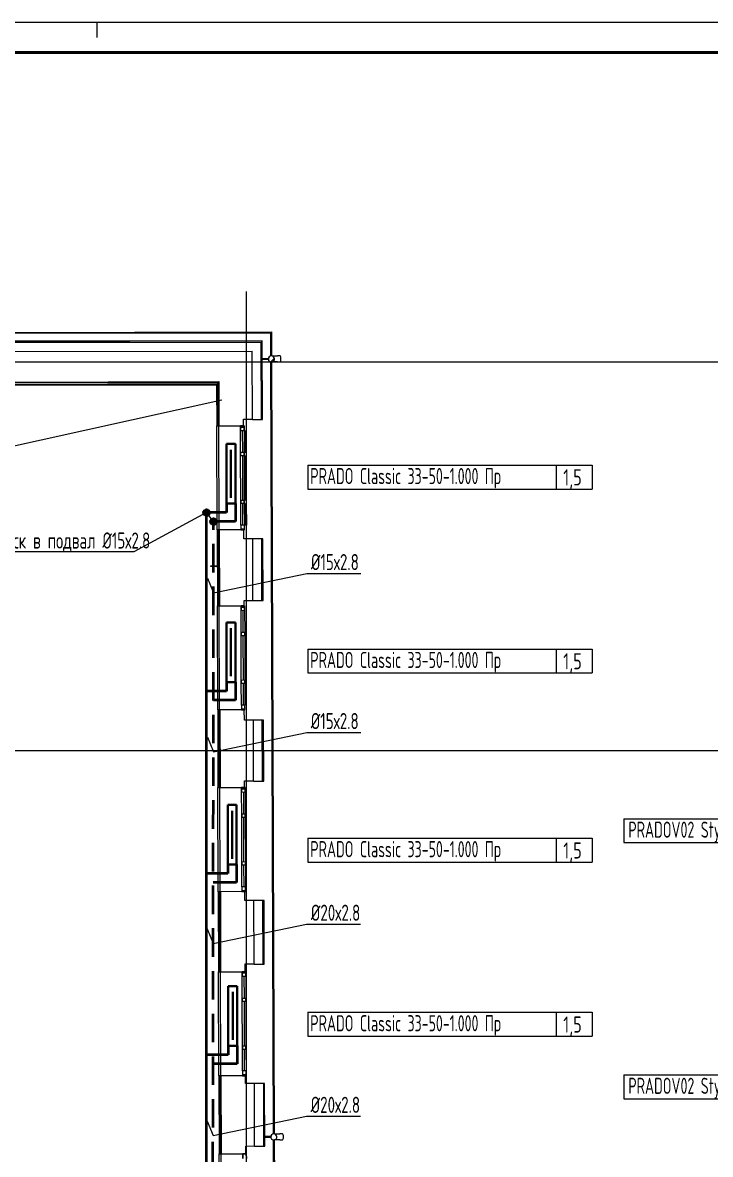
# Model space of a CAD drawing. Header units: millimetres. Extents: x -3929 to 624051, y 52832 to 514950.
# Drawn here: x 199756 to 211265, y 186176 to 205107 of the extents above; entities that cross this region are included whole.
import ezdxf
from ezdxf import colors
from ezdxf.entities.mleader import LeaderData, LeaderLine
from ezdxf.enums import TextEntityAlignment as Align
from ezdxf.math import Vec2, Vec3

# ---------------------------------------------------------------- set-up
doc = ezdxf.new("R2010")
doc.units = ezdxf.units.MM
doc.linetypes.add('ADSK_Линия сетки', pattern=[25, 20, -2.5, 0, -2.5])
doc.linetypes.add('Hidden', pattern=[7.14375, 4.7625, -2.38125])
for name, color, linetype in [('9_Форматы', 7, 'Continuous'), ('ПРИБОРЫ', 3, 'Continuous'), ('статистика приборов', 252, 'Continuous'), ('стояки', 7, 'Continuous')]:
    doc.layers.add(name, color=color, linetype=linetype)
for name, color, linetype, lineweight in [('_ Окна', 7, 'Continuous', 9), ('Обобщенные модели', 7, 'Continuous', 18), ('ОВ-О-Оборудование', 32, 'Continuous', 35), ('ОВ-рамка', 7, 'Continuous', 30), ('ОВ-ТЕКСТ', 7, 'Continuous', 25), ('Окна', 7, 'Continuous', 9), ('Оси', 253, 'Continuous', 9), ('Стены внутренние', 7, 'Continuous', 18), ('Стены наружные', 7, 'Continuous', 18), ('Стены несущие', 7, 'Continuous', 30), ('Стены отделка', 7, 'Continuous', 30), ('Стены штриховка', 7, 'Continuous', 9)]:
    doc.layers.add(name, color=color, linetype=linetype, lineweight=lineweight)
doc.layers.add('Линии', color=7, linetype='Continuous', lineweight=9, true_color=0x00a600)
doc.layers.add('т11.2', color=7, linetype='Continuous', true_color=0x6d366d)
doc.layers.add('т21.2', color=7, linetype='Continuous', true_color=0x004285)
doc.styles.add('СТИЛЬ', font='simplex.shx', dxfattribs={"width": 0.65})

# ---------------------------------------------------------------- blocks, each defined once
blk = doc.blocks.new('*U2874')
at = {"layer": 'ОВ-О-Оборудование', "color": 32, "ltscale": 0.1, "true_color": 0xcd6928}
for p, q in [((500, 75), (-500, 75)), ((-500, 75), (-500, -75)), ((-400, 0), (400, 0)), ((500, -75), (500, 75)), ((-500, -75), (500, -75))]:
    blk.add_line(p, q, dxfattribs=at)
blk = doc.blocks.new('1 этаж')
at = {"layer": '_ Окна', "color": 253, "lineweight": 5}
for p, q in [((394141, -211934), (394141, -211854)), ((394141, -211854), (394201, -211854)), ((394141, -211874), (394201, -211874)), ((394201, -211934), (394141, -211934)), ((394171, -211934), (394172, -212294)), ((394201, -211854), (394201, -211934)), ((394142, -212354), (394142, -212294)), ((394142, -212294), (394202, -212294)), ((394202, -212354), (394142, -212354)), ((394172, -212354), (394174, -213094)), ((394202, -212294), (394202, -212354)), ((394145, -213154), (394144, -213094)), ((394144, -213094), (394204, -213094)), ((394205, -213154), (394145, -213154)), ((394175, -213154), (394176, -213514)), ((394204, -213094), (394205, -213154)), ((394206, -213514), (394146, -213514)), ((394146, -213514), (394146, -213594)), ((394206, -213594), (394206, -213514)), ((394146, -213574), (394206, -213574)), ((394146, -213594), (394206, -213594)), ((394150, -214865), (394210, -214864)), ((394150, -214945), (394150, -214865)), ((394150, -214885), (394210, -214884)), ((394210, -214944), (394150, -214945)), ((394180, -214945), (394181, -215305)), ((394210, -214864), (394210, -214944)), ((394151, -215305), (394211, -215304)), ((394152, -215365), (394151, -215305)), ((394212, -215364), (394152, -215365)), ((394182, -215365), (394184, -216105)), ((394211, -215304), (394212, -215364)), ((394154, -216105), (394214, -216104)), ((394154, -216165), (394154, -216105)), ((394214, -216164), (394154, -216165)), ((394184, -216165), (394185, -216525)), ((394214, -216104), (394214, -216164)), ((394215, -216524), (394155, -216525)), ((394155, -216525), (394155, -216605)), ((394215, -216604), (394215, -216524)), ((394155, -216585), (394215, -216584)), ((394155, -216605), (394215, -216604)), ((394159, -217904), (394219, -217903)), ((394160, -217984), (394159, -217904)), ((394159, -217924), (394219, -217923)), ((394220, -217983), (394160, -217984)), ((394190, -217983), (394191, -218343)), ((394219, -217903), (394220, -217983)), ((394161, -218344), (394221, -218343)), ((394161, -218404), (394161, -218344)), ((394221, -218403), (394161, -218404)), ((394191, -218403), (394193, -219143)), ((394221, -218343), (394221, -218403)), ((394163, -219144), (394223, -219143)), ((394163, -219204), (394163, -219144)), ((394223, -219203), (394163, -219204)), ((394193, -219203), (394195, -219563)), ((394223, -219143), (394223, -219203)), ((394225, -219563), (394165, -219564)), ((394165, -219564), (394165, -219644)), ((394225, -219643), (394225, -219563)), ((394165, -219624), (394225, -219623)), ((394165, -219644), (394225, -219643)), ((394169, -221064), (394169, -220984)), ((394169, -220984), (394229, -220984)), ((394169, -221004), (394229, -221004)), ((394229, -221064), (394169, -221064)), ((394199, -221064), (394200, -221424)), ((394229, -220984), (394229, -221064)), ((394171, -221484), (394170, -221424)), ((394170, -221424), (394230, -221424)), ((394231, -221484), (394171, -221484)), ((394201, -221484), (394203, -222224)), ((394230, -221424), (394231, -221484)), ((394173, -222284), (394173, -222224)), ((394173, -222224), (394233, -222224)), ((394233, -222224), (394233, -222284)), ((394233, -222284), (394173, -222284)), ((394203, -222284), (394204, -222644)), ((394234, -222644), (394174, -222644)), ((394174, -222644), (394174, -222724)), ((394174, -222704), (394234, -222704)), ((394174, -222724), (394234, -222724)), ((394234, -222724), (394234, -222644)), ((394179, -224110), (394178, -224030)), ((394178, -224030), (394238, -224030)), ((394238, -224030), (394239, -224110))]:
    blk.add_line(p, q, dxfattribs=at)
at = {"layer": 'Линии', "color": 253, "lineweight": 5}
blk.add_line((384214, -213549), (393829, -211419), dxfattribs=at)
at = {"layer": 'Обобщенные модели', "color": 253, "lineweight": 5}
for p, q in [((394670, -210684), (394671, -210684)), ((394671, -210684), (394674, -210684)), ((394674, -210684), (394677, -210684)), ((394677, -210684), (394680, -210684)), ((394680, -210684), (394683, -210684)), ((394683, -210684), (394687, -210684)), ((394687, -210684), (394690, -210684)), ((394690, -210684), (394694, -210684)), ((394694, -210684), (394698, -210684)), ((394698, -210684), (394703, -210684)), ((394703, -210684), (394707, -210684)), ((394707, -210684), (394711, -210684)), ((394711, -210684), (394716, -210684)), ((394716, -210684), (394721, -210684)), ((394721, -210684), (394726, -210684)), ((394726, -210684), (394731, -210684)), ((394731, -210684), (394736, -210684)), ((394736, -210684), (394742, -210684)), ((394742, -210684), (394747, -210684)), ((394747, -210684), (394753, -210684)), ((394753, -210684), (394758, -210684)), ((394758, -210684), (394761, -210684)), ((394803, -210684), (394761, -210684)), ((394606, -210730), (394507, -210730)), ((394507, -210740), (394606, -210740)), ((394673, -210784), (394670, -210784)), ((394675, -210784), (394673, -210784)), ((394678, -210784), (394675, -210784)), ((394682, -210784), (394678, -210784)), ((394685, -210784), (394682, -210784)), ((394689, -210784), (394685, -210784)), ((394692, -210784), (394689, -210784)), ((394696, -210784), (394692, -210784)), ((394700, -210784), (394696, -210784)), ((394705, -210784), (394700, -210784)), ((394709, -210784), (394705, -210784)), ((394714, -210784), (394709, -210784)), ((394718, -210784), (394714, -210784)), ((394723, -210784), (394718, -210784)), ((394728, -210784), (394723, -210784)), ((394734, -210784), (394728, -210784)), ((394739, -210784), (394734, -210784)), ((394744, -210784), (394739, -210784)), ((394750, -210784), (394744, -210784)), ((394755, -210784), (394750, -210784)), ((394761, -210784), (394755, -210784)), ((394761, -210784), (394803, -210784)), ((394647, -223742), (394548, -223742)), ((394548, -223752), (394647, -223752)), ((394710, -223697), (394712, -223697)), ((394712, -223697), (394714, -223697)), ((394714, -223697), (394717, -223697)), ((394717, -223697), (394720, -223697)), ((394720, -223697), (394724, -223697)), ((394724, -223697), (394727, -223697)), ((394727, -223697), (394731, -223697)), ((394731, -223697), (394735, -223697)), ((394735, -223697), (394739, -223697)), ((394739, -223697), (394743, -223697)), ((394743, -223697), (394747, -223697)), ((394747, -223697), (394752, -223697)), ((394752, -223697), (394756, -223697)), ((394756, -223697), (394761, -223697)), ((394761, -223697), (394766, -223697)), ((394766, -223697), (394771, -223697)), ((394771, -223697), (394777, -223697)), ((394777, -223697), (394782, -223697)), ((394782, -223697), (394787, -223696)), ((394787, -223696), (394793, -223696)), ((394793, -223696), (394799, -223696)), ((394799, -223696), (394801, -223696)), ((394844, -223696), (394801, -223696)), ((394713, -223797), (394711, -223797)), ((394716, -223797), (394713, -223797)), ((394719, -223797), (394716, -223797)), ((394722, -223797), (394719, -223797)), ((394725, -223797), (394722, -223797)), ((394729, -223797), (394725, -223797)), ((394733, -223797), (394729, -223797)), ((394737, -223797), (394733, -223797)), ((394741, -223797), (394737, -223797)), ((394745, -223797), (394741, -223797)), ((394749, -223797), (394745, -223797)), ((394754, -223797), (394749, -223797)), ((394759, -223797), (394754, -223797)), ((394764, -223797), (394759, -223797)), ((394769, -223797), (394764, -223797)), ((394774, -223797), (394769, -223797)), ((394779, -223797), (394774, -223797)), ((394785, -223797), (394779, -223797)), ((394790, -223796), (394785, -223797)), ((394796, -223796), (394790, -223796)), ((394801, -223796), (394796, -223796)), ((394801, -223796), (394844, -223796))]:
    blk.add_line(p, q, dxfattribs=at)
at = {"layer": 'Обобщенные модели', "color": 253, "linetype": 'Continuous', "lineweight": 5}
blk.add_line((394647, -210783), (394705, -210725), dxfattribs=at)
at = {"layer": 'Обобщенные модели', "color": 253, "lineweight": 5}
for centre, radius, start, end in [((394657, -210734), 52, 0.1776, 180.1776), ((394657, -210734), 50, 0.1776, 180.1776), ((394657, -210734), 52, 180.1776, 0.1776), ((394657, -210734), 50, 180.1776, 0.1776), ((394698, -223747), 52, 0.1776, 180.1776), ((394698, -223747), 52, 180.1776, 0.1776), ((394698, -223747), 50, 0.1776, 180.1776), ((394698, -223747), 50, 180.1776, 0.1776)]:
    blk.add_arc(centre, radius, start, end, dxfattribs=at)
for centre, start_param, end_param in [((394803, -210734), 4.712389, 6.283185), ((394803, -210734), 3.141593, 4.712389), ((394844, -223746), 4.712389, 6.283185), ((394844, -223746), 3.141593, 4.712389)]:
    blk.add_ellipse(centre, major_axis=(-0.2, 50), ratio=0.309017, start_param=start_param, end_param=end_param, dxfattribs=at)
at = {"layer": 'Окна', "color": 253, "lineweight": 5}
for p, q in [((394201, -211854), (394141, -211854)), ((394141, -211854), (394141, -211934)), ((394142, -212294), (394141, -211934)), ((394201, -211934), (394201, -211854)), ((394201, -211934), (394202, -212294)), ((394220, -212294), (394219, -211934)), ((394219, -211934), (394235, -211934)), ((394235, -211934), (394236, -212294)), ((394142, -212294), (394142, -212354)), ((394144, -213094), (394142, -212354)), ((394202, -212354), (394202, -212294)), ((394202, -212354), (394204, -213094)), ((394220, -212294), (394236, -212294)), ((394222, -213094), (394220, -212354)), ((394220, -212354), (394236, -212354)), ((394236, -212354), (394238, -213094)), ((394144, -213094), (394145, -213154)), ((394146, -213514), (394145, -213154)), ((394205, -213154), (394204, -213094)), ((394205, -213154), (394206, -213514)), ((394222, -213094), (394238, -213094)), ((394224, -213514), (394222, -213154)), ((394222, -213154), (394238, -213154)), ((394238, -213154), (394240, -213514)), ((394146, -213514), (394146, -213594)), ((394206, -213594), (394206, -213514)), ((394224, -213514), (394240, -213514)), ((394146, -213594), (394206, -213594)), ((394210, -214864), (394150, -214865)), ((394150, -214865), (394150, -214945)), ((394151, -215305), (394150, -214945)), ((394210, -214944), (394210, -214864)), ((394210, -214944), (394211, -215304)), ((394151, -215305), (394152, -215365)), ((394154, -216105), (394152, -215365)), ((394212, -215364), (394211, -215304)), ((394212, -215364), (394214, -216104)), ((394154, -216105), (394154, -216165)), ((394155, -216525), (394154, -216165)), ((394214, -216164), (394214, -216104)), ((394214, -216164), (394215, -216524)), ((394155, -216525), (394155, -216605)), ((394215, -216604), (394215, -216524)), ((394155, -216605), (394215, -216604)), ((394219, -217903), (394159, -217904)), ((394159, -217904), (394160, -217984)), ((394161, -218344), (394160, -217984)), ((394220, -217983), (394219, -217903)), ((394220, -217983), (394221, -218343)), ((394161, -218344), (394161, -218404)), ((394163, -219144), (394161, -218404)), ((394221, -218403), (394221, -218343)), ((394221, -218403), (394223, -219143)), ((394163, -219144), (394163, -219204)), ((394165, -219564), (394163, -219204)), ((394223, -219203), (394223, -219143)), ((394223, -219203), (394225, -219563)), ((394165, -219564), (394165, -219644)), ((394225, -219643), (394225, -219563)), ((394165, -219644), (394225, -219643)), ((394229, -220984), (394169, -220984)), ((394169, -220984), (394169, -221064)), ((394170, -221424), (394169, -221064)), ((394229, -221064), (394229, -220984)), ((394229, -221064), (394230, -221424)), ((394170, -221424), (394171, -221484)), ((394173, -222224), (394171, -221484)), ((394231, -221484), (394230, -221424)), ((394231, -221484), (394233, -222224)), ((394173, -222224), (394173, -222284)), ((394233, -222284), (394233, -222224)), ((394174, -222644), (394173, -222284)), ((394233, -222284), (394234, -222644)), ((394174, -222644), (394174, -222724)), ((394174, -222724), (394234, -222724)), ((394234, -222724), (394234, -222644)), ((394238, -224030), (394178, -224030)), ((394178, -224030), (394179, -224110)), ((394239, -224110), (394238, -224030))]:
    blk.add_line(p, q, dxfattribs=at)
at = {"layer": 'Оси', "color": 253, "linetype": 'ADSK_Линия сетки', "lineweight": 5}
for p, q in [((394244, -258178), (394244, -209604)), ((353580, -210782), (419810, -210782)), ((353580, -217282), (419810, -217282))]:
    blk.add_line(p, q, dxfattribs=at)
at = {"layer": 'Стены внутренние', "color": 253, "lineweight": 5}
for p, q in [((393774, -211238), (393774, -211113)), ((393782, -213604), (393776, -211855)), ((393782, -213595), (393762, -213595)), ((393782, -213595), (393782, -213604)), ((393644, -214194), (393750, -214194)), ((393644, -214206), (393644, -214194)), ((393750, -214206), (393644, -214206)), ((393750, -214206), (393750, -214194)), ((393792, -216606), (393786, -214866)), ((393802, -219654), (393796, -217905)), ((393802, -219645), (393782, -219645)), ((393802, -219645), (393802, -219654)), ((393786, -220985), (393806, -220985)), ((393812, -222725), (393806, -220974)), ((393806, -220974), (393806, -220985)), ((393822, -225831), (393816, -224031))]:
    blk.add_line(p, q, dxfattribs=at)
at = {"layer": 'Стены наружные', "color": 253, "lineweight": 5}
for p, q in [((394641, -210301), (382146, -210328)), ((382396, -210307), (394661, -210281)), ((394641, -210301), (394642, -210685)), ((394661, -210281), (394662, -210684)), ((394642, -210784), (394685, -223697)), ((394662, -210785), (394705, -223696)), ((393750, -213595), (393744, -211855)), ((393760, -216606), (393754, -214866)), ((393770, -219645), (393764, -217905)), ((393780, -222725), (393774, -220985)), ((394685, -223797), (394716, -233005)), ((394705, -223797), (394736, -233005)), ((393790, -225771), (393784, -224031))]:
    blk.add_line(p, q, dxfattribs=at)
at = {"layer": 'Стены несущие', "color": 253, "lineweight": 5}
for p, q in [((381567, -210629), (394337, -210602)), ((394340, -211743), (394337, -210602)), ((382077, -211138), (393778, -211113)), ((393778, -211113), (393781, -211855)), ((394190, -211744), (394340, -211743)), ((394191, -211854), (394190, -211744)), ((393781, -211855), (394141, -211854)), ((394146, -213594), (393786, -213595)), ((393786, -213595), (393790, -214866)), ((394197, -213744), (394196, -213594)), ((394347, -213743), (394197, -213744)), ((394350, -214774), (394347, -213743)), ((394200, -214864), (394200, -214774)), ((394200, -214774), (394350, -214774)), ((393790, -214866), (394150, -214865)), ((394155, -216605), (393795, -216606)), ((393795, -216606), (393799, -217905)), ((394206, -216774), (394205, -216604)), ((394356, -216774), (394206, -216774)), ((394359, -217793), (394356, -216774)), ((394209, -217903), (394209, -217793)), ((394209, -217793), (394359, -217793)), ((393799, -217905), (394159, -217904)), ((394165, -219644), (393805, -219645)), ((393805, -219645), (393809, -220985)), ((394215, -219793), (394215, -219643)), ((394365, -219793), (394215, -219793)), ((394369, -220854), (394365, -219793)), ((394219, -220984), (394219, -220854)), ((394219, -220854), (394369, -220854)), ((393809, -220985), (394169, -220984)), ((394174, -222724), (393814, -222725)), ((393814, -222725), (393818, -224031)), ((394225, -222854), (394224, -222724)), ((394375, -222854), (394225, -222854)), ((394378, -223899), (394375, -222854)), ((394228, -223900), (394378, -223899)), ((394228, -224030), (394228, -223900)), ((393818, -224031), (394178, -224030))]:
    blk.add_line(p, q, dxfattribs=at)
at = {"layer": 'Стены отделка', "color": 253, "lineweight": 5}
for p, q in [((394506, -210430), (381397, -210458)), ((394506, -210431), (381397, -210459)), ((381397, -210459), (394506, -210431)), ((394490, -211745), (394486, -210451)), ((394506, -210431), (394506, -210430)), ((394510, -211745), (394506, -210431)), ((393764, -211133), (382077, -211158)), ((382109, -211190), (393742, -211165)), ((393742, -211165), (393744, -211855)), ((393754, -211153), (393764, -211153)), ((393754, -211238), (393754, -211153)), ((393774, -211238), (393754, -211238)), ((393764, -211153), (393764, -211133)), ((393776, -211855), (393774, -211238)), ((394340, -211743), (394340, -211745)), ((394340, -211745), (394490, -211745)), ((394490, -211745), (394510, -211745)), ((393744, -211855), (393756, -211855)), ((393756, -211855), (393776, -211855)), ((393762, -213595), (393750, -213595)), ((393750, -213595), (393754, -214866)), ((393762, -213604), (393762, -213595)), ((393782, -213604), (393762, -213604)), ((393786, -214866), (393782, -213604)), ((394497, -213745), (394347, -213745)), ((394517, -213745), (394497, -213745)), ((394500, -214775), (394497, -213745)), ((394520, -214774), (394517, -213745)), ((394350, -214774), (394350, -214776)), ((394350, -214776), (394500, -214775)), ((394500, -214774), (394520, -214774)), ((393754, -214866), (393766, -214866)), ((393766, -214866), (393786, -214866)), ((393772, -216606), (393760, -216606)), ((393760, -216606), (393764, -217905)), ((393792, -216606), (393772, -216606)), ((393772, -216635), (393772, -216606)), ((393796, -217905), (393792, -216606)), ((394506, -216775), (394356, -216776)), ((394526, -216774), (394506, -216774)), ((394509, -217794), (394506, -216774)), ((394529, -217794), (394526, -216774)), ((394359, -217793), (394359, -217795)), ((394359, -217795), (394509, -217794)), ((394509, -217794), (394529, -217794)), ((393764, -217905), (393796, -217905)), ((393782, -219645), (393770, -219645)), ((393770, -219645), (393774, -220985)), ((393782, -219654), (393782, -219645)), ((393802, -219654), (393782, -219654)), ((393806, -220974), (393802, -219654)), ((394515, -219794), (394365, -219795)), ((394535, -219794), (394515, -219794)), ((394519, -220855), (394515, -219794)), ((394539, -220855), (394535, -219794)), ((394369, -220854), (394369, -220855)), ((394369, -220855), (394519, -220855)), ((394519, -220855), (394539, -220855)), ((393774, -220985), (393786, -220985)), ((393786, -220974), (393806, -220974)), ((393786, -220985), (393786, -220974)), ((393792, -222725), (393780, -222725)), ((393780, -222725), (393784, -224031)), ((393812, -222725), (393792, -222725)), ((393816, -224031), (393812, -222725)), ((394525, -222855), (394375, -222855)), ((394525, -222855), (394528, -223902)), ((394545, -222855), (394525, -222855)), ((394548, -223902), (394545, -222855)), ((394378, -223899), (394378, -223901)), ((394378, -223901), (394528, -223901)), ((394528, -223902), (394548, -223902)), ((393784, -224031), (393796, -224031)), ((393796, -224031), (393796, -224020)), ((393796, -224031), (393816, -224031))]:
    blk.add_line(p, q, dxfattribs=at)
at = {"layer": 'Стены штриховка', "color": 253, "lineweight": 5}
for p, q in [((381417, -210479), (394486, -210451)), ((382097, -211178), (393754, -211153)), ((382107, -211188), (393744, -211163)), ((393744, -211163), (393746, -211855)), ((393756, -211855), (393754, -211238)), ((393752, -213595), (393756, -214866)), ((393766, -214866), (393762, -213604)), ((393762, -216606), (393766, -217905)), ((393772, -216635), (393776, -217905)), ((393772, -219645), (393776, -220985)), ((393782, -219654), (393786, -220974)), ((393782, -222725), (393786, -224031)), ((393796, -224020), (393792, -222725))]:
    blk.add_line(p, q, dxfattribs=at)
blk = doc.blocks.new('*U2998')
at = {"layer": '9_Форматы', "color": 7, "linetype": 'Continuous', "lineweight": 9, "ltscale": 100}
blk.add_lwpolyline([(5, -5), (5, 589), (-836, 589), (-836, -5)], close=True, dxfattribs=at)
at = {"layer": '9_Форматы', "color": 7, "linetype": 'Continuous', "lineweight": 15, "ltscale": 100}
blk.add_lwpolyline([(-375, 589), (-375, 586.5)], dxfattribs=at)
at = {"layer": '9_Форматы', "color": 7, "linetype": 'Continuous', "lineweight": 9, "ltscale": 100, "const_width": 0.5}
blk.add_lwpolyline([(0, 0), (0, 584), (-816, 584), (-816, 0)], close=True, dxfattribs=at)

msp = doc.modelspace()

# ---------------------------------------------------------------- hatches: boundary and pattern name
at = {"layer": 'т11.2', "lineweight": 40}
h = msp.add_hatch(color=256, dxfattribs=at)
h.dxf.hatch_style = 1
h.paths.add_polyline_path([(202883.863, 196910.654, 1), (202783.863, 196910.654, 1)])
at = {"layer": 'т21.2', "lineweight": 40, "ltscale": 50}
h = msp.add_hatch(color=256, dxfattribs=at)
h.dxf.hatch_style = 1
h.paths.add_polyline_path([(203002.272, 196760.654, 1), (202902.272, 196760.654, 1)])

# ---------------------------------------------------------------- linework, layer by layer
at = {"layer": 'ПРИБОРЫ', "color": 7, "lineweight": 15}
for p, q in [((204527.462, 197705.426), (209287.083, 197705.426)), ((204527.462, 197705.426), (209287.083, 197705.426)), ((204527.462, 197705.426), (204527.462, 197305.426)), ((208687.083, 197705.426), (208687.083, 197305.426)), ((209287.083, 197705.426), (209287.083, 197305.426)), ((204527.462, 197305.426), (209287.083, 197305.426)), ((204527.462, 194629.29), (209287.083, 194629.29)), ((204527.462, 194629.29), (209287.083, 194629.29)), ((204527.462, 194629.29), (204527.462, 194229.29)), ((208687.083, 194629.29), (208687.083, 194229.29)), ((209287.083, 194629.29), (209287.083, 194229.29)), ((204527.462, 194229.29), (209287.083, 194229.29)), ((209815.345, 191790.459), (216187.409, 191790.459)), ((209815.345, 191790.459), (216187.409, 191790.459)), ((209815.345, 191790.459), (209815.345, 191390.459)), ((204527.462, 191464.689), (209287.083, 191464.689)), ((204527.462, 191464.689), (209287.083, 191464.689)), ((204527.462, 191464.689), (204527.462, 191064.689)), ((208687.083, 191464.689), (208687.083, 191064.689)), ((209287.083, 191464.689), (209287.083, 191064.689)), ((209815.345, 191390.459), (216187.409, 191390.459)), ((204527.462, 191064.689), (209287.083, 191064.689)), ((204527.462, 188552.614), (209287.083, 188552.614)), ((204527.462, 188552.614), (209287.083, 188552.614)), ((204527.462, 188552.614), (204527.462, 188152.614)), ((208687.083, 188552.614), (208687.083, 188152.614)), ((209287.083, 188552.614), (209287.083, 188152.614)), ((204527.462, 188152.614), (209287.083, 188152.614)), ((209815.345, 187506.277), (216187.409, 187506.277)), ((209815.345, 187506.277), (216187.409, 187506.277)), ((209815.345, 187506.277), (209815.345, 187106.277)), ((209815.345, 187106.277), (216187.409, 187106.277))]:
    msp.add_line(p, q, dxfattribs=at)
at = {"layer": 'т11.2', "lineweight": 40}
for p, q in [((203167.359, 196910.654), (202833.863, 196910.654)), ((202833.863, 171471.705), (202833.863, 196910.654)), ((203167.359, 197060.654), (203167.359, 196910.654)), ((203167.359, 194075.304), (203167.359, 193925.304)), ((203167.359, 193925.304), (202833.863, 193925.304)), ((203187.359, 191022.344), (203187.359, 190872.344)), ((203187.359, 190872.344), (202833.863, 190872.344)), ((203197.359, 187992.364), (203197.359, 187842.364)), ((203197.359, 187842.364), (202833.863, 187842.364))]:
    msp.add_line(p, q, dxfattribs=at)
msp.add_circle((202833.863, 196910.654), 50, dxfattribs=at)
at = {"layer": 'т21.2', "linetype": 'Hidden', "lineweight": 40, "ltscale": 100}
for p, q in [((203317.359, 197060.654), (203317.359, 196760.654)), ((202926.942, 171621.705), (202952.272, 196760.654)), ((203317.359, 196760.654), (202952.272, 196760.654)), ((203317.359, 194075.304), (203317.359, 193775.304)), ((203317.359, 193775.304), (202948.411, 193775.304)), ((203337.359, 191022.344), (203337.359, 190722.344)), ((203337.359, 190722.344), (202944.463, 190722.344)), ((203347.359, 187992.364), (203347.359, 187692.364)), ((203347.359, 187692.364), (202940.545, 187692.364))]:
    msp.add_line(p, q, dxfattribs=at)
at = {"layer": 'т21.2', "lineweight": 40, "ltscale": 50}
msp.add_circle((202952.272, 196760.654), 50, dxfattribs=at)

# ---------------------------------------------------------------- block references
at = {"layer": 'ОВ-О-Оборудование', "ltscale": 10, "xscale": -1, "rotation": 270}
for p in [(203242.359, 197560.654), (203242.359, 194575.304), (203262.359, 191522.344), (203272.359, 188492.364)]:
    msp.add_blockref('*U2874', p, dxfattribs=at)
at = {"layer": 'ОВ-рамка', "ltscale": 100, "transparency": 33554687, "xscale": 100, "yscale": 100, "zscale": 100}
msp.add_blockref('*U2998', (238498.26, 146206.792), dxfattribs=at)
at = {"layer": 'стояки', "color": 5, "lineweight": 40}
msp.add_blockref('1 этаж', (-190738.98, 410215.433), dxfattribs=at)

# ---------------------------------------------------------------- texts
at = {"layer": 'статистика приборов', "color": 7, "style": 'СТИЛЬ', "width": 0.6}
for s, p in [('PRADO Classic 33-50-1.000 Пр     ', (204570.439, 197387.279)), ('PRADO Classic 33-50-1.000 Пр     ', (204570.439, 194311.143)), ('PRADOV02 Style Classic Z 20-50-1.100 Пр      ', (209892.618, 191472.312)), ('PRADO Classic 33-50-1.000 Пр     ', (204570.439, 191146.543)), ('PRADO Classic 33-50-1.000 Пр     ', (204570.439, 188234.467)), ('PRADOV02 Style Classic Z 30-50-1.300 Пр      ', (209892.618, 187188.131))]:
    msp.add_text(s, height=270, dxfattribs=at).set_placement(p)
at = {"layer": 'статистика приборов', "color": 7, "style": 'СТИЛЬ', "width": 0.7}
for p in [(208958.148, 197365.877), (208958.148, 194289.741), (208958.148, 191125.141), (208958.148, 188213.065)]:
    msp.add_text('1,5', height=270, dxfattribs=at).set_placement(p, align=Align.CENTER)

# ---------------------------------------------------------------- leaders
at = {"layer": 'ОВ-ТЕКСТ', "color": 7}
ml = msp.add_multileader_mtext('Standard', dxfattribs=at)
ml.set_content('\\A1;Опуск в подвал %%C15х2.8 ', color=7, style='СТИЛЬ')
ml.set_leader_properties(color=7, lineweight=18)
ml.build(insert=Vec2(0, 0))
ml.multileader.update_dxf_attribs({"text_left_attachment_type": 6, "text_right_attachment_type": 6, "dogleg_length": 0.36, "arrow_head_size": 0.126})
ctx = ml.context
ctx.base_point, ctx.char_height, ctx.arrow_head_size, ctx.landing_gap_size, ctx.plane_origin = Vec3(199485.262, 196255.045), 270, 0.126, 0.063, Vec3(222389.799, 187944.587)
ctx.left_attachment, ctx.right_attachment, ctx.text_align_type = 6, 6, 1
notes = []
notes.append((ctx, [(1, (1, 1, 0), (201616.711, 196255.045), (-1, 0), 0.252, [(1, [(202952.272, 196760.654), (202833.863, 196910.654)], 0, [])])]))
ctx.mtext.insert, ctx.mtext.width, ctx.mtext.defined_height, ctx.mtext.alignment, ctx.mtext.flow_direction = Vec3(200550.861, 196579.045), 2900.40337, 1165.442, 2, 5
ml = msp.add_multileader_mtext('Standard', dxfattribs=at)
ml.set_content('\\A1;%%C15х2.8', color=7, style='СТИЛЬ')
ml.set_leader_properties(color=7, lineweight=18)
ml.build(insert=Vec2(0, 0))
ml.multileader.update_dxf_attribs({"text_left_attachment_type": 6, "text_right_attachment_type": 6, "dogleg_length": 0.36, "arrow_head_size": 0.126})
ctx = ml.context
ctx.base_point, ctx.char_height, ctx.arrow_head_size, ctx.landing_gap_size, ctx.plane_origin = Vec3(204513.913, 195894.407), 270, 0.126, 0.063, Vec3(201293.687, 195450.559)
ctx.left_attachment, ctx.right_attachment, ctx.text_align_type = 6, 6, 1
notes.append((ctx, [(0, (1, 1, 0), (204513.661, 195894.407), (1, 0), 0.252, [(1, [(202851.182, 195812.614), (202950.646, 195570.479)], 0, [])])]))
ctx.mtext.insert, ctx.mtext.width, ctx.mtext.alignment, ctx.mtext.flow_direction = Vec3(204981.976, 196218.407), 1404.14984, 2, 5
ml = msp.add_multileader_mtext('Standard', dxfattribs=at)
ml.set_content('\\A1;%%C15х2.8', color=7, style='СТИЛЬ')
ml.set_leader_properties(color=7, lineweight=18)
ml.build(insert=Vec2(0, 0))
ml.multileader.update_dxf_attribs({"text_left_attachment_type": 6, "text_right_attachment_type": 6, "dogleg_length": 0.36, "arrow_head_size": 0.126})
ctx = ml.context
ctx.base_point, ctx.char_height, ctx.arrow_head_size, ctx.landing_gap_size, ctx.plane_origin = Vec3(204511.234, 193234.939), 270, 0.126, 0.063, Vec3(201291.007, 192791.091)
ctx.left_attachment, ctx.right_attachment, ctx.text_align_type = 6, 6, 1
notes.append((ctx, [(0, (1, 1, 0), (204510.982, 193234.939), (1, 0), 0.252, [(1, [(202848.502, 193153.146), (202947.966, 192911.011)], 0, [])])]))
ctx.mtext.insert, ctx.mtext.width, ctx.mtext.alignment, ctx.mtext.flow_direction = Vec3(204979.297, 193558.939), 1404.14984, 2, 5
ml = msp.add_multileader_mtext('Standard', dxfattribs=at)
ml.set_content('\\A1;%%C20х2.8', color=7, style='СТИЛЬ')
ml.set_leader_properties(color=7, lineweight=18)
ml.build(insert=Vec2(0, 0))
ml.multileader.update_dxf_attribs({"text_left_attachment_type": 6, "text_right_attachment_type": 6, "dogleg_length": 0.36, "arrow_head_size": 0.126})
ctx = ml.context
ctx.base_point, ctx.char_height, ctx.arrow_head_size, ctx.landing_gap_size, ctx.plane_origin = Vec3(204508.43, 190029.28), 270, 0.126, 0.063, Vec3(201288.204, 189585.433)
ctx.left_attachment, ctx.right_attachment, ctx.text_align_type = 6, 6, 1
notes.append((ctx, [(0, (1, 1, 0), (204508.178, 190029.28), (1, 0), 0.252, [(1, [(202845.699, 189947.487), (202945.163, 189705.353)], 0, [])])]))
ctx.mtext.insert, ctx.mtext.width, ctx.mtext.alignment, ctx.mtext.flow_direction = Vec3(204993.207, 190353.28), 1404.14984, 2, 5
ml = msp.add_multileader_mtext('Standard', dxfattribs=at)
ml.set_content('\\A1;%%C20х2.8', color=7, style='СТИЛЬ')
ml.set_leader_properties(color=7, lineweight=18)
ml.build(insert=Vec2(0, 0))
ml.multileader.update_dxf_attribs({"text_left_attachment_type": 6, "text_right_attachment_type": 6, "dogleg_length": 0.36, "arrow_head_size": 0.126})
ctx = ml.context
ctx.base_point, ctx.char_height, ctx.arrow_head_size, ctx.landing_gap_size, ctx.plane_origin = Vec3(204505.192, 186815.83), 270, 0.126, 0.063, Vec3(201284.966, 186371.983)
ctx.left_attachment, ctx.right_attachment, ctx.text_align_type = 6, 6, 1
notes.append((ctx, [(0, (1, 1, 0), (204504.94, 186815.83), (1, 0), 0.252, [(1, [(202842.461, 186734.037), (202941.925, 186491.903)], 0, [])])]))
ctx.mtext.insert, ctx.mtext.width, ctx.mtext.alignment, ctx.mtext.flow_direction = Vec3(204989.97, 187139.83), 1404.14984, 2, 5
for ctx, leaders in notes:
    for number, flags, end, landing, length, lines in leaders:
        leader = LeaderData()
        leader.index, (leader.has_last_leader_line, leader.has_dogleg_vector, leader.attachment_direction) = number, flags
        leader.last_leader_point, leader.dogleg_vector, leader.dogleg_length = Vec3(end), Vec3(landing), length
        for number, points, colour, breaks in lines:
            line = LeaderLine()
            line.index, line.vertices, line.color, line.breaks = number, Vec3.list(points), colors.encode_raw_color(colour), breaks
            leader.lines.append(line)
        ctx.leaders.append(leader)

doc.saveas('drawing.dxf')
